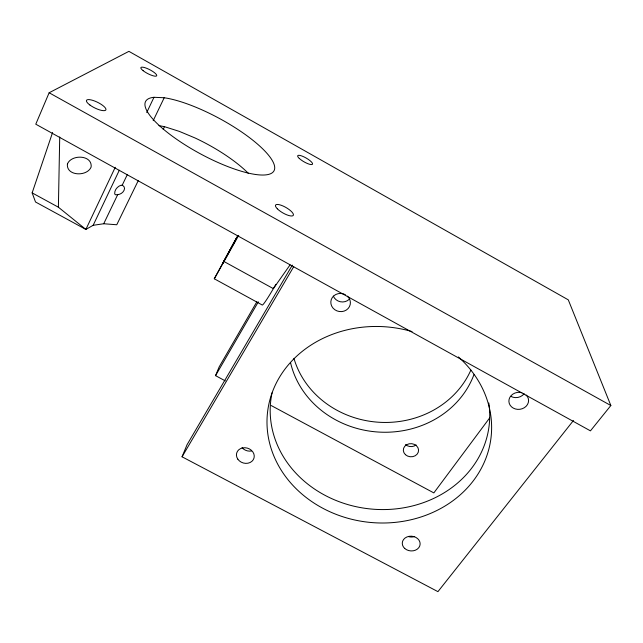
<?xml version="1.0" encoding="UTF-8"?>
<svg xmlns="http://www.w3.org/2000/svg" width="643" height="643" viewBox="0 0 643 643"><rect width="100%" height="100%" fill="white"/><g stroke="black" fill="none" stroke-linecap="round" stroke-linejoin="round"><path stroke-width="0.96" d="M138.229 180.675L116.761 224.761L103.716 223.748L93.155 225.299L85.873 229.43L58.392 207.207L59.719 136.983M115.242 167.293L85.873 229.43L35.518 201.99L32.15 192.884L52.573 132.53M573.476 420.466L437.931 591.648L182.057 456.803L187.017 444.787L292.316 265.133M225.275 380.873L215.55 375.649L219.167 366.888L256.822 301.84M49.133 92.761L35.775 124.195L590.443 430.858L610.85 405.532L568.283 299.847L128.913 51.352L49.133 92.761L610.85 405.532M93.155 225.299L119.317 170.226M146.733 112.533L153.974 97.294L164.198 97.752A72.956 20.078 28.4 0 1 270.952 158.411A72.956 20.078 28.4 0 1 203.365 155.405A72.956 20.078 28.4 0 1 153.974 97.294M103.716 223.748L117.693 194.644C120.916 194.371 124.171 191.911 124.549 188.552L124.115 186.824L122.837 185.546L121.35 185.168C117.661 186.124 114.374 189.91 114.679 193.824L115.386 194.765L117.693 194.644M122.162 185.321L127.338 174.534M153.195 120.675L164.198 97.752M163.193 129.38L164.504 126.679L179.309 131.381L194.99 137.948A72.016 21.806 28.1 0 1 248.415 173.393M290.065 264.884L273.363 288.643A31.603 2.001 -61.2 0 1 262.223 305.007L214.288 278.781L237.661 235.716M238.73 235.354L214.288 278.781M215.55 375.649L258.333 301.84M275.871 284.351L273.363 288.643L223.981 261.516M182.057 456.803L293.73 266.652M489.58 418.038L433.84 492.908L271.225 405.556M158.934 125.618L164.504 126.679M32.15 192.884L58.392 207.207M347.389 296.134A9.814 9.074 9.1 0 1 344.142 311.091A9.814 9.074 9.1 0 1 330.832 301.704A9.814 9.074 9.1 0 1 345.323 294.671M526.151 395.011A9.862 8.536 -6.2 0 1 522.301 408.707A9.862 8.536 -6.2 0 1 508.886 401.288A9.862 8.536 -6.2 0 1 521.891 392.656M458.395 356.929A112.461 98.106 5.9 0 1 425.907 515.26A112.461 98.106 5.9 0 1 267.231 428.463A112.461 98.106 5.9 0 1 412.042 331.571M470.877 370.079A93.412 84.86 3.7 0 1 378.526 422.226A93.412 84.86 3.7 0 1 293.931 358.336M416.085 444.916A7.499 6.486 3.4 0 1 405.516 444.538M349.125 299.397A9.581 8.898 8.8 0 1 333.347 296.126M524.158 393.685A9.629 8.375 -6.6 0 1 510.855 396.369M414.663 536.511A8.761 7.258 5 0 1 408.707 536.664M251.55 450.96A8.817 7.587 16.8 0 1 242.041 447.616M488.801 402.976A109.897 96.402 5.7 0 1 376.991 509.441A109.897 96.402 5.7 0 1 272.045 392.873M473.947 374.652A95.26 86.202 4 0 1 378.052 432.024A95.26 86.202 4 0 1 290.499 362.459M67.402 164.053C66.205 176.238 87.183 176.825 91.129 167.019C92.504 154.762 71.26 154.135 67.402 164.053M236.407 238.288L222.574 263.606L236.407 238.288M277.334 208.806A10.24 3.127 29.9 0 0 292.798 215.775A10.24 3.127 29.9 0 0 283.201 206.073A10.24 3.127 29.9 0 0 277.334 208.806M299.284 158.435A8.552 2.178 29.9 0 0 312.088 164.512A8.552 2.178 29.9 0 0 303.914 156.86A8.552 2.178 29.9 0 0 299.284 158.435M143.148 70.698A8.914 2.194 27.4 0 0 156.482 75.995A8.914 2.194 27.4 0 0 146.708 68.311A8.914 2.194 27.4 0 0 143.148 70.698M89.916 105.026A10.786 3.143 26.2 0 0 105.822 109.985A10.786 3.143 26.2 0 0 92.849 100.396A10.786 3.143 26.2 0 0 89.916 105.026M404.712 548.447A8.954 7.37 5.2 0 0 419.775 545.907A8.954 7.37 5.2 0 0 409.117 536.326A8.954 7.37 5.2 0 0 404.712 548.447M237.806 459.15A9.018 7.708 16.8 0 0 253.238 459.777A9.018 7.708 16.8 0 0 244.975 447.737A9.018 7.708 16.8 0 0 237.806 459.15M405.42 454.665A7.636 6.575 3.6 0 0 418.271 452.206A7.636 6.575 3.6 0 0 409.173 443.799A7.636 6.575 3.6 0 0 405.42 454.665"/></g></svg>
